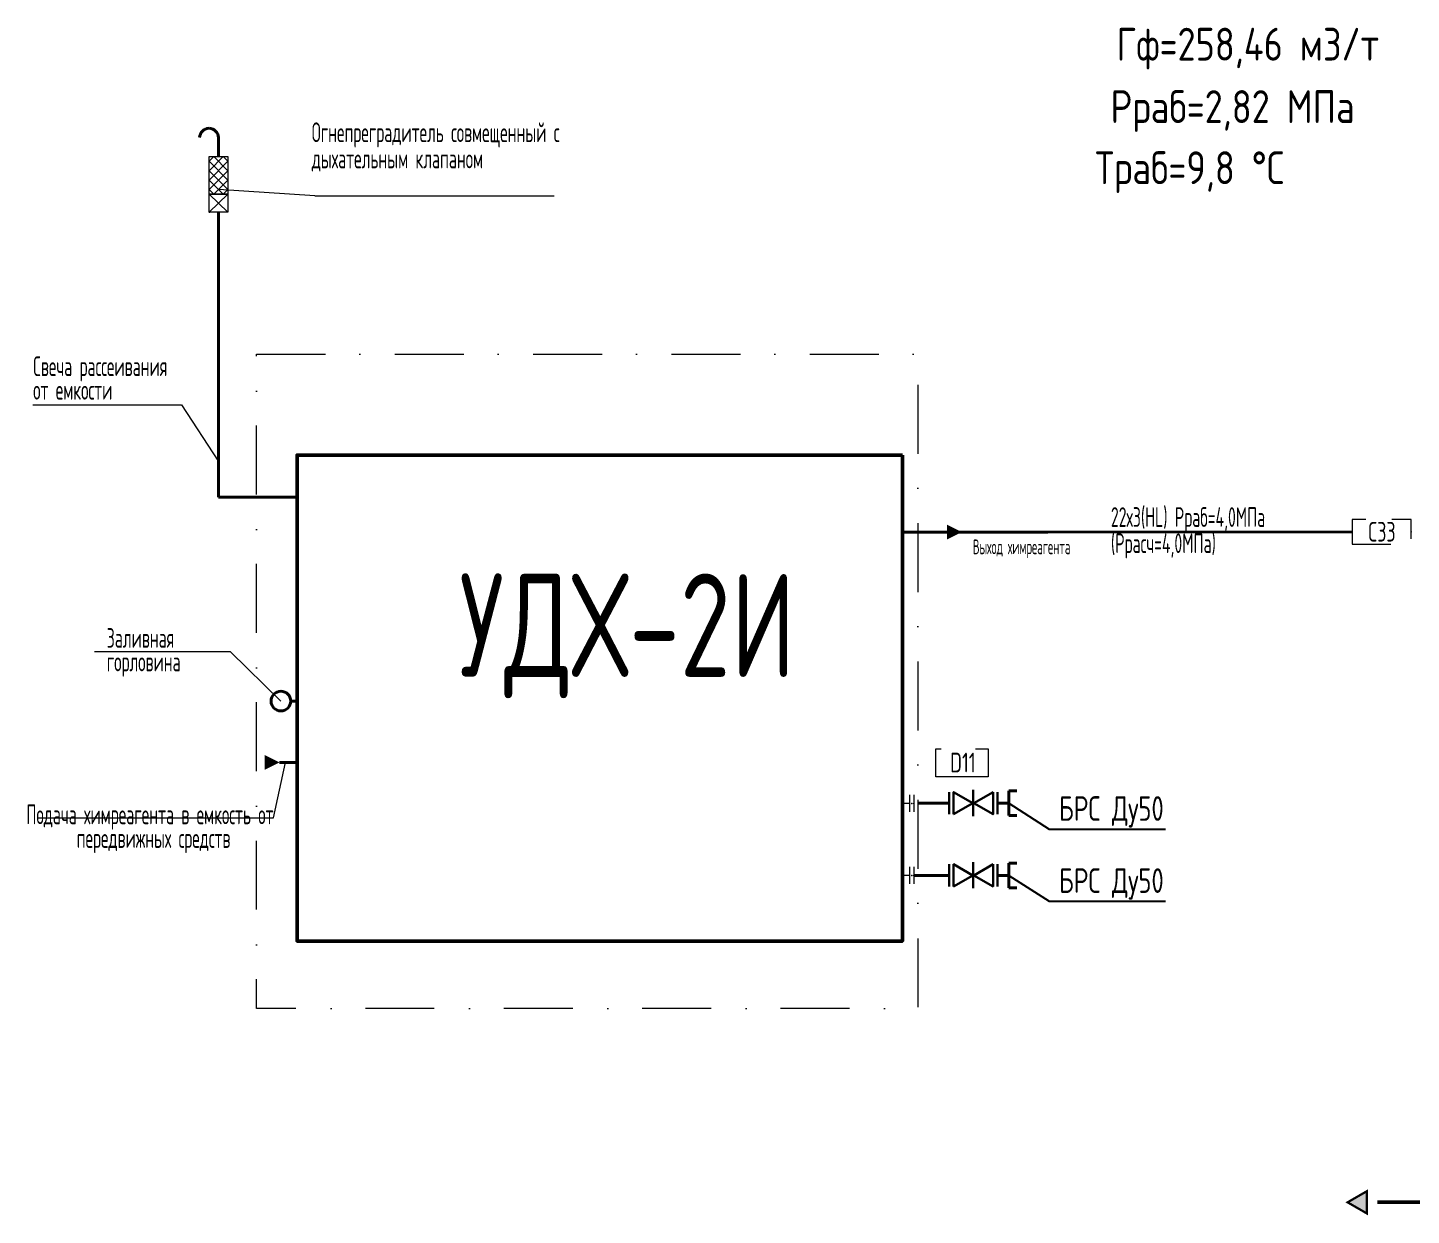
# Model space of a CAD drawing. Header units: millimetres. Extents: x -120 to 14947, y -15715 to 12770.
# Drawn here: x 664.2 to 875.1, y -1129.1 to -948.1 of the extents above; entities that cross this region are included whole.
import ezdxf
from ezdxf import colors
from ezdxf.entities.mleader import LeaderData, LeaderLine
from ezdxf.enums import TextEntityAlignment as Align
from ezdxf.math import Vec2, Vec3

# ---------------------------------------------------------------- set-up
doc = ezdxf.new("R2010")
doc.units = ezdxf.units.MM
for name, pattern in [('CONTI', [0]), ('DGN Style 2', [13.114504, 7.868702, -5.245802]), ('DGN Style 3', [18.360306, 13.114504, -5.245802]), ('DGN Style 4', [20.996321, 10.491603, -5.245802, 0.013115, -5.245802])]:
    doc.linetypes.add(name, pattern=pattern)
for name, color, linetype, lineweight in [('04ТГ_Текст', 7, 'CONTI', 18), ('Tehnolog', 7, 'Continuous', 0), ('TO_oil', 22, 'Continuous', 30), ('VK', 7, 'Continuous', 0), ('ТХ_С_ДРЕНАЖ_035', 24, 'Continuous', 30)]:
    doc.layers.add(name, color=color, linetype=linetype, lineweight=lineweight)
doc.layers.add('To_dim', color=7, linetype='Continuous')
doc.styles.add('GOST 2.304', font='CS_Gost2304.shx')
doc.styles.add('ROMANS70', font='romans.shx', dxfattribs={"width": 0.7})
doc.styles.add('Style-txt', font='txt.shx')
doc.styles.add('НИПИ ОНГМ 7.0', font='', dxfattribs={"width": 0.8, "height": 7})
doc.styles.get('НИПИ ОНГМ 7.0').set_extended_font_data('ISOCPEUR')

# ---------------------------------------------------------------- blocks, each defined once
blk = doc.blocks.new('OBOZN')
at = {"layer": 'Tehnolog', "color": 7, "linetype": 'DGN Style 2', "lineweight": 0}
for p in [(-6, 0), (6, 0)]:
    blk.add_point(p, dxfattribs=at)
blk.add_3dface([(-6, -2.5), (6, -2.5), (6, 2.5), (-6, 2.5)], dxfattribs=at)
blk = doc.blocks.new('FL')
at = {"layer": 'Tehnolog', "color": 52, "linetype": 'Continuous', "lineweight": 0}
for p, q in [((-0.44, 1.78), (-0.44, -1.66)), ((0.46, 1.78), (0.46, -1.66))]:
    blk.add_line(p, q, dxfattribs=at)
for p in [(-0.44, 0), (0, 0), (0.46, 0)]:
    blk.add_point(p, dxfattribs=at)
blk = doc.blocks.new('E1_6')
at = {"layer": 'Tehnolog', "linetype": 'Continuous', "lineweight": 30}
blk.add_3dface([(-4.7, -2.5), (-4.7, 2.5), (-0.37, 0)], dxfattribs=at)
blk = doc.blocks.new('E1_7')
at = {"layer": 'Tehnolog', "linetype": 'Continuous', "lineweight": 30}
blk.add_3dface([(-4.7, -2.5), (-4.7, 2.5), (-0.37, 0)], dxfattribs=at)
blk = doc.blocks.new('Z1_1')
at = {"layer": 'Tehnolog', "linetype": 'Continuous', "lineweight": 30}
blk.add_blockref('E1_7', (0.1, 0), dxfattribs=at)
at = {"layer": 'Tehnolog', "linetype": 'Continuous', "lineweight": 30, "rotation": 180}
blk.add_blockref('E1_6', (-0.4, 0), dxfattribs=at)
blk = doc.blocks.new('AT1_1')
at = {"layer": 'Tehnolog', "linetype": 'Continuous', "lineweight": 30, "flags": 128}
blk.add_lwpolyline([(0, 2.9), (0, -3)], dxfattribs=at)
at = {"layer": 'Tehnolog', "linetype": 'Continuous', "lineweight": 30}
blk.add_blockref('Z1_1', (0.1, 0), dxfattribs=at)
blk = doc.blocks.new('Y1_1')
at = {"layer": 'Tehnolog', "linetype": 'Continuous', "lineweight": 30}
blk.add_blockref('AT1_1', (15, 6.5), dxfattribs=at)
blk = doc.blocks.new('*U137')
at = {"layer": 'Tehnolog', "color": 7, "linetype": 'Continuous', "lineweight": 30}
for p, q in [((-2.72, 1.23, 0), (-2.72, -1.27, 0)), ((2.73, 1.23, 0), (2.73, -1.27, 0))]:
    blk.add_line(p, q, dxfattribs=at)
at = {"layer": 'Tehnolog', "linetype": 'Continuous', "lineweight": 30, "xscale": 0.5, "yscale": 0.5, "zscale": 0.5, "rotation": 179.9999999999999}
blk.add_blockref('Y1_1', (7.47, 3.23, 0), dxfattribs=at)
blk = doc.blocks.new('_None')

msp = doc.modelspace()

# ---------------------------------------------------------------- hatches: boundary and pattern name
at = {"layer": 'TO_oil', "lineweight": 50, "extrusion": (0, 0, -1)}
msp.add_hatch(color=256, dxfattribs=at).paths.add_polyline_path([(-868.29, -1125.41), (-868.29, -1128.79), (-865.36, -1127.1), (-868.29, -1125.41)])

# ---------------------------------------------------------------- linework, layer by layer
at = {"layer": 'Tehnolog', "color": 5, "linetype": 'Continuous', "lineweight": 40}
for p, q in [((693.31, -967.77, -1.77), (693.31, -964.9, -1.77)), ((693.31, -976.24, -1.77), (693.31, -1019.66, 2.01)), ((705.29, -1019.66, 2.01), (693.31, -1019.66, 2.01))]:
    msp.add_line(p, q, dxfattribs=at)
at = {"layer": 'Tehnolog', "color": 7, "lineweight": 9}
for p, q in [((692.59, -967.77, -1.77), (691.88, -968.49, -1.77)), ((694.03, -967.77, -1.77), (691.88, -969.93, -1.77)), ((691.88, -968.49, -1.77), (694.74, -971.36, -1.77)), ((694.74, -968.49, -1.77), (691.88, -971.36, -1.77)), ((692.59, -967.77, -1.77), (694.74, -969.93, -1.77)), ((694.03, -967.77, -1.77), (694.74, -968.49, -1.77)), ((691.88, -969.93, -1.77), (694.74, -972.8, -1.77)), ((694.74, -969.93, -1.77), (691.88, -972.8, -1.77)), ((691.88, -971.36, -1.77), (694.03, -973.51, -1.77)), ((694.74, -971.36, -1.77), (692.59, -973.51, -1.77)), ((691.88, -972.8, -1.77), (692.59, -973.51, -1.77)), ((694.74, -972.8, -1.77), (694.03, -973.51, -1.77))]:
    msp.add_line(p, q, dxfattribs=at)
at = {"layer": 'Tehnolog', "color": 7, "linetype": 'Continuous', "lineweight": 9}
for p, q in [((694.74, -973.51, -1.77), (691.88, -976.24, -1.77)), ((691.88, -973.51, -1.77), (694.74, -976.24, -1.77)), ((707.98, -973.78, -0.84), (693.31, -972.8, -1.77)), ((707.98, -973.78, -0.84), (744.45, -973.78, -0.84)), ((695.13, -1043.24, 2.01), (674.45, -1043.24, 2.01)), ((695.13, -1043.24, 2.01), (702.83, -1050.74, 2.01)), ((701.7, -1068.5, 2.01), (703.54, -1060.08, 2.01)), ((665.7, -1068.5, 2.01), (701.7, -1068.5, 2.01))]:
    msp.add_line(p, q, dxfattribs=at)
at = {"layer": 'Tehnolog', "color": 6, "linetype": 'Continuous', "lineweight": 40}
for p, q in [((797.52, -1024.99, 2.01), (819.69, -1024.99, 0.06)), ((806.57, -1024.99, 2.03), (801.74, -1024.99, 2.03)), ((819.69, -1024.99, 0.06), (866.07, -1024.97, 11.51)), ((705.29, -1050.74, 2.01), (704.33, -1050.74, 2.01)), ((705.29, -1060.08, 2.01), (702.63, -1060.08, 2.01))]:
    msp.add_line(p, q, dxfattribs=at)
at = {"layer": 'Tehnolog', "color": 52, "linetype": 'Continuous', "lineweight": 9}
for p, q in [((797.48, -1066.29, -2.96), (798.6, -1066.29, -2.96)), ((797.48, -1066.29, -2.96), (798.6, -1066.29, -2.96)), ((797.48, -1066.29, -2.96), (798.6, -1066.29, -2.96)), ((797.48, -1077.28, -2.96), (798.6, -1077.28, -2.96)), ((797.48, -1077.28, -2.96), (798.6, -1077.28, -2.96)), ((797.48, -1077.28, -2.96), (798.6, -1077.28, -2.96))]:
    msp.add_line(p, q, dxfattribs=at)
at = {"layer": 'Tehnolog', "linetype": 'DGN Style 4', "lineweight": 20, "elevation": -6.69, "flags": 128}
msp.add_lwpolyline([(699.11, -997.89), (799.86, -997.89), (799.86, -1097.57), (699.11, -1097.57)], close=True, dxfattribs=at)
at = {"layer": 'Tehnolog', "color": 6, "linetype": 'Continuous', "lineweight": 40, "extrusion": (0, 0, -1)}
msp.add_circle((-702.83, -1050.74, -2.01), 1.5, dxfattribs=at)
at = {"layer": 'Tehnolog', "color": 5, "linetype": 'Continuous', "lineweight": 40, "extrusion": (0, 0, -1)}
msp.add_arc((-691.88, -964.9, 1.77), 1.43, 0, 90, dxfattribs=at)
at = {"layer": 'Tehnolog', "color": 5, "linetype": 'Continuous', "lineweight": 40}
msp.add_arc((691.88, -964.9, -1.77), 1.43, 0, 90, dxfattribs=at)
at = {"layer": 'Tehnolog', "color": 7, "linetype": 'Continuous', "lineweight": 9}
msp.add_point((691.96, -976.24, -1.77), dxfattribs=at)
at = {"layer": 'Tehnolog', "color": 7, "linetype": 'Continuous', "lineweight": 9, "extrusion": (0, 0, -1)}
msp.add_solid([(-806.57, -1024.99, -2.03), (-804.32, -1023.86, -2.03), (-804.32, -1026.11, -2.03)], dxfattribs=at)
at = {"layer": 'Tehnolog', "color": 7, "linetype": 'Continuous', "lineweight": 9}
msp.add_solid([(702.63, -1060.08, 2.01), (700.38, -1061.2, 2.01), (700.38, -1058.95, 2.01)], dxfattribs=at)
at = {"layer": 'Tehnolog', "color": 7, "lineweight": 9}
for points in [[(694.74, -973.51, -1.77), (691.88, -973.51, -1.77), (691.88, -967.77, -1.77), (694.74, -967.77, -1.77)], [(694.74, -976.24, -1.77), (691.88, -976.24, -1.77), (691.88, -973.51, -1.77), (694.74, -973.51, -1.77)]]:
    msp.add_3dface(points, dxfattribs=at)
at = {"layer": 'Tehnolog', "lineweight": 50}
msp.add_3dface([(797.52, -1013.25, 2.01), (797.52, -1087.3, 2.01), (705.29, -1087.3, 2.01), (705.29, -1013.25, 2.01)], dxfattribs=at)
at = {"layer": 'To_dim', "color": 0, "lineweight": 13}
for p, q in [((665.02, -1005.61, -6.69), (687.69, -1005.61, -6.69)), ((687.69, -1005.61, -6.69), (693.31, -1014.24, 1.54))]:
    msp.add_line(p, q, dxfattribs=at)
at = {"layer": 'TO_oil', "lineweight": 50, "const_width": 0.338, "elevation": -2.2, "flags": 128}
msp.add_lwpolyline([(868.29, -1125.41), (868.29, -1128.79), (865.36, -1127.1), (868.29, -1125.41)], close=True, dxfattribs=at)
at = {"layer": 'VK', "color": 7, "linetype": 'DGN Style 3', "lineweight": 9}
msp.add_3dface([(810.62, -1062.3, 2.01), (802.62, -1062.3, 2.01), (802.62, -1058, 2.01), (810.62, -1058, 2.01)], dxfattribs=at)
at = {"layer": 'ТХ_С_ДРЕНАЖ_035', "color": 52, "linetype": 'Continuous', "lineweight": 40}
for p, q in [((813.77, -1068.18, -3.23), (813.77, -1064.43, -3.23)), ((813.77, -1064.43, -3.23), (814.94, -1064.43, -3.23)), ((804.67, -1066.31, -3.23), (799.86, -1066.31, -6.69)), ((812.03, -1066.31, -3.23), (813.77, -1066.31, -3.23)), ((813.77, -1068.18, -3.23), (814.94, -1068.18, -3.23)), ((804.67, -1077.29, -3.23), (799.28, -1077.32, -2.96)), ((812.03, -1077.29, -3.23), (813.77, -1077.29, -3.23)), ((813.77, -1079.17, -3.23), (813.77, -1075.42, -3.23)), ((813.77, -1075.42, -3.23), (814.94, -1075.42, -3.23)), ((813.77, -1079.17, -3.23), (814.94, -1079.17, -3.23))]:
    msp.add_line(p, q, dxfattribs=at)
at = {"layer": 'ТХ_С_ДРЕНАЖ_035', "linetype": 'DGN Style 3', "lineweight": 50}
msp.add_line((1011.54, -1127.09, -2.32), (866.97, -1127.1, -2.09), dxfattribs=at)

# ---------------------------------------------------------------- block references
at = {"layer": 'Tehnolog', "color": 7, "linetype": 'DGN Style 2', "lineweight": 9, "xscale": 0.75, "yscale": 0.75, "zscale": 0.75}
msp.add_blockref('OBOZN', (870.57, -1024.97, 11.51), dxfattribs=at)
at = {"layer": 'Tehnolog', "linetype": 'Continuous', "lineweight": 9, "xscale": 1.35, "yscale": 1.35, "zscale": 1.35}
for p in [(808.35, -1066.27, -3.22), (808.35, -1077.26, -3.22)]:
    msp.add_blockref('*U137', p, dxfattribs=at)
at = {"layer": 'Tehnolog', "color": 52, "linetype": 'Continuous', "lineweight": 9, "extrusion": (0, 0, -1), "xscale": 0.75, "yscale": 0.75, "zscale": 0.75}
for p in [(-798.95, -1066.34, 2.96), (-798.95, -1066.34, 2.96), (-798.95, -1066.34, 2.96), (-798.95, -1077.32, 2.96), (-798.95, -1077.32, 2.96), (-798.95, -1077.32, 2.96)]:
    msp.add_blockref('FL', p, dxfattribs=at)

# ---------------------------------------------------------------- texts
at = {"layer": '04ТГ_Текст', "insert": (781.27, -1050.3, -1.69), "char_height": 15.75, "attachment_point": 9, "line_spacing_factor": 0.6, "style": 'НИПИ ОНГМ 7.0'}
msp.add_mtext('{\\W0.72;УДХ-2И}', dxfattribs=at)
at = {"layer": 'Tehnolog', "color": 7, "linetype": 'Continuous', "lineweight": 9, "style": 'Style-txt', "width": 0.633333}
msp.add_text('C33', height=3, dxfattribs=at).set_placement((870.57, -1024.94, 11.51), align=Align.MIDDLE_CENTER)
at = {"layer": 'Tehnolog', "color": 7, "linetype": 'Continuous', "lineweight": 9, "style": 'GOST 2.304'}
for s, insert, char_height, attachment_point, line_spacing_factor in [('Гф=258,46 м3/т', (870.16, -954.5), 5, 9, 0.72), ('Рраб=2,82 МПа', (866.44, -964.03), 5, 9, 0.72), ('Траб=9,8 %%DС', (855.75, -973.34), 5, 9, 0.72), ('\\P{\\W0.72;Свеча рассеивания\\Pот емкости }', (665.09, -999.72, -6.69), 3, 4, 0.72), ('\\P\\H1x;\\W0.666667;Выход химреагента\\P', (823.13, -1026.12, -2.91), 2.25, 6, 0.76), ('\\P\\H1x;\\W0.72;Заливная\\Pгорловина\\P', (676.3, -1041.52, 2.01), 3, 4, 0.72)]:
    msp.add_mtext(s, dxfattribs=dict(at, insert=insert, char_height=char_height, attachment_point=attachment_point, line_spacing_factor=line_spacing_factor))
at = {"layer": 'Tehnolog', "color": 7, "linetype": 'DGN Style 4', "lineweight": 9, "insert": (707.54, -966.32, -0.84), "char_height": 3, "width": 37.9857, "attachment_point": 4, "line_spacing_factor": 0.798633, "style": 'GOST 2.304'}
msp.add_mtext('{\\W0.72;Огнепреградитель совмещенный с дыхательным клапаном }', dxfattribs=at)
at = {"layer": 'Tehnolog', "color": 7, "linetype": 'Continuous', "lineweight": 9, "insert": (829.3, -1021.2), "char_height": 3, "width": 76.7785, "attachment_point": 1, "rotation": 359.9958, "line_spacing_factor": 0.798633, "style": 'GOST 2.304'}
msp.add_mtext('{\\W0.72;22х3(HL) Pраб=4,0МПа\\P(Ррасч=4,0МПа)}', dxfattribs=at)
at = {"layer": 'Tehnolog', "color": 7, "linetype": 'Continuous', "lineweight": 9, "insert": (683.43, -1068.41, -0.34), "char_height": 3, "width": 41.3196, "attachment_point": 5, "line_spacing_factor": 0.72, "style": 'GOST 2.304'}
msp.add_mtext('\\P\\H1x;\\W0.72;Подача химреагента в емкость от  передвижных средств', dxfattribs=at)
at = {"layer": 'VK', "color": 7, "linetype": 'Continuous', "lineweight": 9, "style": 'Style-txt', "width": 0.666667}
msp.add_text('D11', height=3, dxfattribs=at).set_placement((806.75, -1058.6, 2.01), align=Align.TOP_CENTER)

# ---------------------------------------------------------------- leaders
at = {"layer": 'Tehnolog', "color": 7, "linetype": 'Continuous', "lineweight": 9}
ml = msp.add_multileader_mtext('Standard', dxfattribs=at)
ml.set_content('БРС Ду50', color=7, style='ROMANS70')
ml.set_leader_properties()
ml.set_arrow_properties(name='NONE')
ml.build(insert=Vec2(0, 0))
ml.multileader.update_dxf_attribs({"text_left_attachment_type": 6, "text_right_attachment_type": 6, "dogleg_length": 0, "arrow_head_size": 3.75})
ctx = ml.context
ctx.base_point, ctx.char_height, ctx.arrow_head_size, ctx.landing_gap_size, ctx.plane_origin = Vec3(819.89, -1070.23, -3.1), 3.75, 3.75, 1.5, Vec3(866.75, -871.28, -3.1)
ctx.left_attachment, ctx.right_attachment = 6, 6
notes = []
notes.append((ctx, [(0, (1, 1, 0), (819.89, -1070.23, -3.1), (1, 0), 0, [(1, [(813.77, -1066.31, -3.1)], 0, [])])]))
ctx.mtext.insert, ctx.mtext.flow_direction = Vec3(821.39, -1065.23, -3.1), 5
ml = msp.add_multileader_mtext('Standard', dxfattribs=at)
ml.set_content('БРС Ду50', color=7, style='ROMANS70')
ml.set_leader_properties()
ml.set_arrow_properties(name='NONE')
ml.build(insert=Vec2(0, 0))
ml.multileader.update_dxf_attribs({"text_left_attachment_type": 6, "text_right_attachment_type": 6, "dogleg_length": 0, "arrow_head_size": 3.75})
ctx = ml.context
ctx.base_point, ctx.char_height, ctx.arrow_head_size, ctx.landing_gap_size, ctx.plane_origin = Vec3(819.89, -1081.21, -3.1), 3.75, 3.75, 1.5, Vec3(866.75, -882.26, -3.1)
ctx.left_attachment, ctx.right_attachment = 6, 6
notes.append((ctx, [(0, (1, 1, 0), (819.89, -1081.21, -3.1), (1, 0), 0, [(1, [(813.77, -1077.29, -3.1)], 0, [])])]))
ctx.mtext.insert, ctx.mtext.flow_direction = Vec3(821.39, -1076.21, -3.1), 5
for ctx, leaders in notes:
    for number, flags, end, landing, length, lines in leaders:
        leader = LeaderData()
        leader.index, (leader.has_last_leader_line, leader.has_dogleg_vector, leader.attachment_direction) = number, flags
        leader.last_leader_point, leader.dogleg_vector, leader.dogleg_length = Vec3(end), Vec3(landing), length
        for number, points, colour, breaks in lines:
            line = LeaderLine()
            line.index, line.vertices, line.color, line.breaks = number, Vec3.list(points), colors.encode_raw_color(colour), breaks
            leader.lines.append(line)
        ctx.leaders.append(leader)

# ---------------------------------------------------------------- wipeouts: each hides what was drawn before it
at = {"color": 0, "linetype": 'ByBlock', "lineweight": -2}
msp.add_wipeout([(767.8, -961.74), (761.8, -961.74), (761.8, -967.74), (767.8, -967.74)], dxfattribs=at).translate(0, 0, 6.78)

# ---------------------------------------------------------------- next in the draw order: wipeouts: each hides what was drawn before it
for points in [[(761.3, -963.49), (761.8, -963.49), (761.8, -965.99), (761.3, -965.99)], [(768.3, -963.49), (767.8, -963.49), (767.8, -965.99), (768.3, -965.99)]]:
    msp.add_wipeout(points, dxfattribs=at).translate(0, 0, 6.78)

doc.saveas('drawing.dxf')
